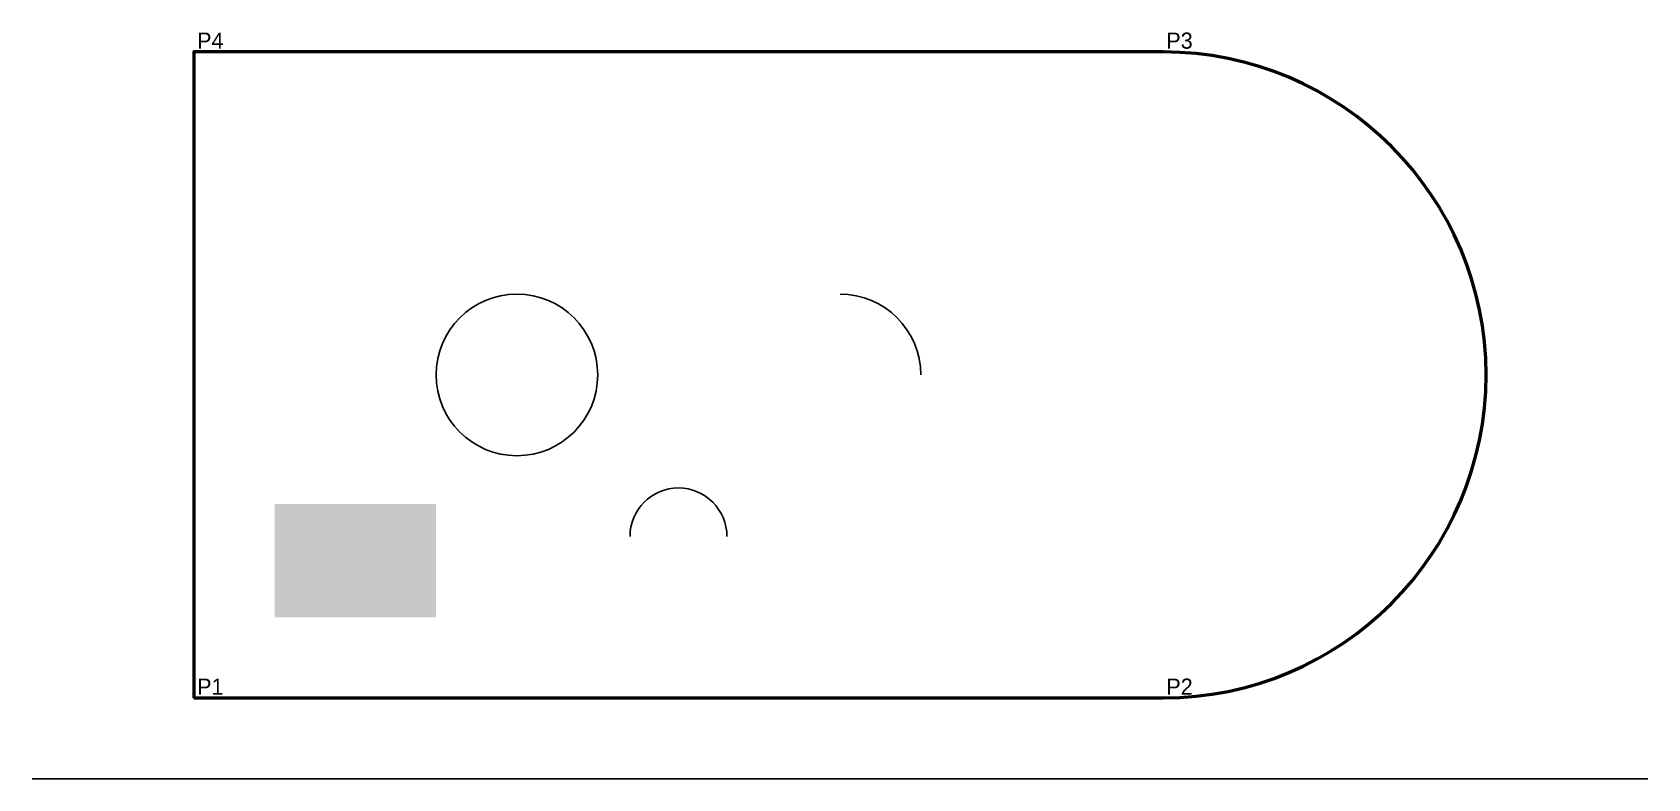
# Model space of a CAD drawing. Header units: metres. Extents: x 0 to 742690, y 0 to 6945341.
# Drawn here: x 742590 to 742690, y 6945295 to 6945341.2 of the extents above; entities outside this region: 1.
import ezdxf

# ---------------------------------------------------------------- set-up
doc = ezdxf.new("R2010")
doc.units = ezdxf.units.M
for name, color, linetype in [('ARRUAMENTO', 7, 'Continuous'), ('EDIFICACAO', 4, 'Continuous'), ('TEXTOS', 7, 'Continuous'), ('VERTICES', 1, 'Continuous')]:
    doc.layers.add(name, color=color, linetype=linetype)
doc.layers.add('DIVISA', color=2, linetype='Continuous', lineweight=50)

msp = doc.modelspace()

# ---------------------------------------------------------------- hatches: boundary and pattern name
at = {"layer": 'EDIFICACAO'}
msp.add_hatch(color=5, dxfattribs=at).paths.add_polyline_path([(742605, 6945305), (742615, 6945305), (742615, 6945312), (742605, 6945312)])

# ---------------------------------------------------------------- linework, layer by layer
msp.add_point((0, 0))
at = {"layer": 'ARRUAMENTO'}
msp.add_line((742590, 6945295), (742690, 6945295), dxfattribs=at)
at = {"layer": 'DIVISA'}
msp.add_lwpolyline([(742600, 6945300), (742660, 6945300, 1), (742660, 6945340), (742600, 6945340)], format="xyb", close=True, dxfattribs=at)
at = {"layer": 'EDIFICACAO'}
msp.add_circle((742620, 6945320), 5, dxfattribs=at)
at = {"layer": 'EDIFICACAO', "color": 3}
msp.add_arc((742640, 6945320), 5, 0, 90, dxfattribs=at)
at = {"layer": 'EDIFICACAO', "extrusion": (0, 0, -1)}
msp.add_arc((-742630, 6945310), 3, 0, 180, dxfattribs=at)
at = {"layer": 'VERTICES'}
for p in [(742600, 6945340, 14), (742660, 6945340, 13), (742600, 6945300, 11), (742660, 6945300, 12)]:
    msp.add_point(p, dxfattribs=at)

# ---------------------------------------------------------------- texts
at = {"layer": 'TEXTOS'}
for s, p in [('P4', (742600.2, 6945340.2)), ('P3', (742660.2, 6945340.2)), ('P1', (742600.2, 6945300.2)), ('P2', (742660.2, 6945300.2))]:
    msp.add_text(s, height=1, dxfattribs=at).set_placement(p)

doc.saveas('drawing.dxf')
